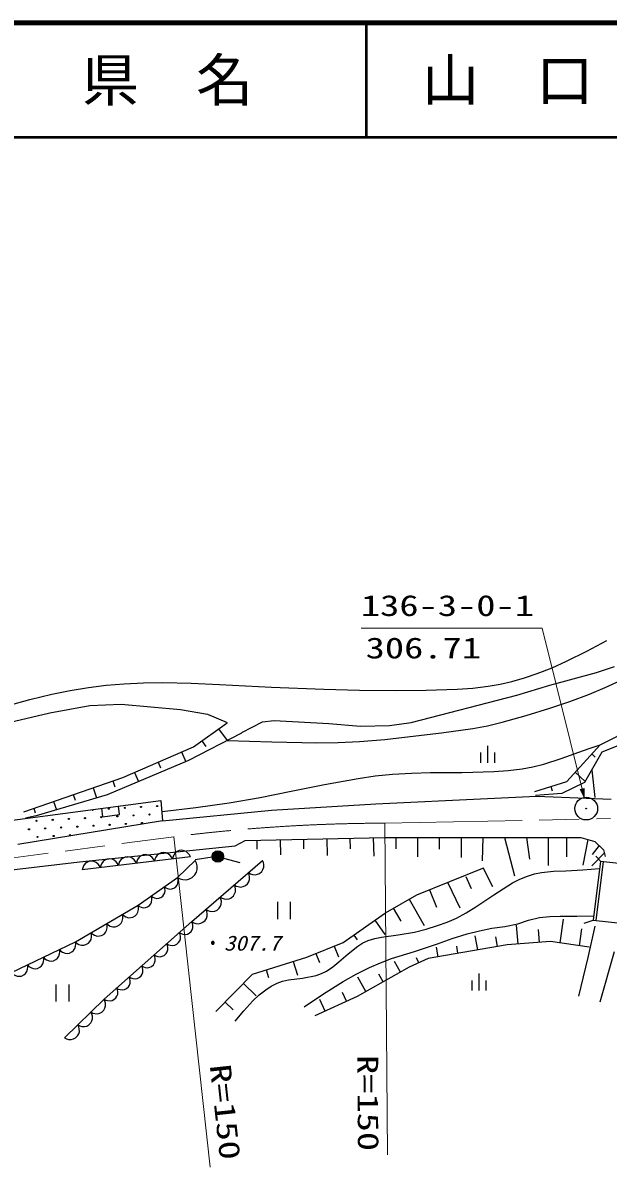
# Model space of a CAD drawing. Units: millimetres, scale not verified. Extents: x 40000 to 680000, y 20000 to 380000.
# Drawn here: x 302972 to 354168, y 279826 to 380000 of the extents above; entities that cross this region are included whole.
import ezdxf
from ezdxf.enums import TextEntityAlignment as Align

# ---------------------------------------------------------------- set-up
doc = ezdxf.new("R2010")
doc.units = ezdxf.units.MM
doc.header["$LTSCALE"] = 1000
doc.linetypes.add('CHAIN', pattern=[18.5, 12, -1.5, 3.5, -1.5])
for name, color, linetype, lineweight in [('M-BGD', 7, 'Continuous', 25), ('M-BGD-HTXT', 7, 'Continuous', 13), ('M-BMK', 2, 'CHAIN', 13), ('M-TTL', 2, 'Continuous', 140), ('M-TTL-LINE', 7, 'Continuous', 50)]:
    doc.layers.add(name, color=color, linetype=linetype, lineweight=lineweight)
doc.layers.add('M-BMK-SRVR', color=7, linetype='Continuous')
doc.layers.add('M-TTL-TXT', color=7, linetype='Continuous')
doc.styles.add('ＭＳ ゴシック', font='')
doc.styles.get('ＭＳ ゴシック').set_extended_font_data('MS Gothic')

# ---------------------------------------------------------------- blocks, each defined once
blk = doc.blocks.new('BUHIN2')
at = {"color": 3, "linetype": 'Continuous', "lineweight": 25}
for radius in [995, 30]:
    blk.add_circle((0, 0), radius, dxfattribs=at)
blk = doc.blocks.new('BUHIN25')
at = {"color": 7, "linetype": 'Continuous', "lineweight": 25}
blk.add_lwpolyline([(231, -740), (384, -632), (500, -498), (618, -303), (656, -112), (658, 79), (586, 309), (476, 465), (337, 600), (129, 694), (-42, 734), (-231, 740)], dxfattribs=at)
blk = doc.blocks.new('BUHIN26')
at = {"color": 7, "linetype": 'Continuous', "lineweight": 25}
blk.add_lwpolyline([(299, -735), (446, -611), (553, -465), (657, -256), (679, -58), (664, 137), (571, 365), (446, 516), (292, 641), (72, 719), (-106, 745), (-299, 735)], dxfattribs=at)
blk = doc.blocks.new('BUHIN27')
at = {"color": 7, "linetype": 'Continuous', "lineweight": 25}
blk.add_lwpolyline([(320, -628), (440, -507), (524, -370), (600, -177), (605, 0), (577, 171), (478, 366), (356, 490), (210, 589), (10, 641), (-150, 651), (-320, 628)], dxfattribs=at)
blk = doc.blocks.new('BUHIN29')
at = {"color": 7, "linetype": 'Continuous', "lineweight": 25}
blk.add_lwpolyline([(20, 794), (-164, 739), (-321, 648), (-500, 497), (-600, 325), (-664, 140), (-670, -106), (-615, -294), (-525, -471), (-354, -631), (-201, -726), (-20, -794)], dxfattribs=at)
blk = doc.blocks.new('BUHIN30')
at = {"color": 7, "linetype": 'Continuous', "lineweight": 25}
blk.add_lwpolyline([(477, -651), (591, -492), (660, -321), (711, -89), (684, 111), (621, 300), (473, 501), (312, 619), (129, 705), (-107, 727), (-289, 708), (-477, 651)], dxfattribs=at)
blk = doc.blocks.new('BUHIN31')
at = {"color": 7, "linetype": 'Continuous', "lineweight": 25}
blk.add_lwpolyline([(401, -613), (512, -474), (583, -323), (640, -115), (625, 68), (577, 242), (452, 432), (312, 545), (151, 632), (-62, 663), (-228, 656), (-401, 613)], dxfattribs=at)
blk = doc.blocks.new('BUHIN32')
at = {"color": 7, "linetype": 'Continuous', "lineweight": 25}
blk.add_lwpolyline([(441, -690), (567, -537), (648, -368), (714, -136), (700, 68), (648, 264), (511, 477), (356, 606), (176, 705), (-62, 743), (-247, 736), (-441, 690)], dxfattribs=at)
blk = doc.blocks.new('BUHIN68')
at = {"color": 7, "linetype": 'Continuous', "lineweight": 25}
blk.add_lwpolyline([(-8, -750), (742, -758), (758, 742), (8, 750)], dxfattribs=at)
blk = doc.blocks.new('BUHIN69')
at = {"color": 7, "linetype": 'Continuous', "lineweight": 25}
for p, q in [((825, 460), (-660, 676)), ((-825, -464), (659, -679))]:
    blk.add_line(p, q, dxfattribs=at)
blk = doc.blocks.new('BUHIN72')
at = {"color": 7, "linetype": 'Continuous', "lineweight": 25}
for p, q in [((-742, 108), (742, -108)), ((-66, 616), (825, 486)), ((-239, -572), (652, -701))]:
    blk.add_line(p, q, dxfattribs=at)
blk = doc.blocks.new('BUHIN75')
at = {"color": 7, "linetype": 'Continuous', "lineweight": 25}
for radius in [498, 440, 382, 322, 265, 195, 135, 77.5, 15]:
    blk.add_circle((0, 0), radius, dxfattribs=at)

msp = doc.modelspace()

# ---------------------------------------------------------------- linework, layer by layer
at = {"layer": 'M-BGD'}
for p, q in [((353152, 323138), (354737, 323654)), ((349069, 322028), (353152, 323138)), ((346175, 321156), (349069, 322028)), ((336939, 318738), (346175, 321156)), ((296802, 317589), (305325, 319610)), ((305325, 319610), (308842, 320245)), ((308842, 320245), (311577, 320364)), ((311577, 320364), (316770, 319888)), ((316770, 319888), (319108, 319491)), ((353462, 316793), (359910, 320045)), ((317891, 316621), (320833, 318733)), ((319108, 319491), (320853, 318738)), ((322121, 317866), (323937, 318818)), ((323937, 318818), (324967, 318936)), ((324967, 318936), (329724, 318659)), ((329724, 318659), (332499, 318421)), ((335036, 318500), (336939, 318738)), ((360227, 318789), (353619, 316162)), ((322090, 317828), (317464, 315415)), ((320097, 318205), (320837, 317175)), ((332499, 318421), (335036, 318500)), ((311707, 313931), (317891, 316621)), ((318627, 317149), (318980, 316657)), ((350568, 313597), (353462, 316793)), ((316861, 316173), (317233, 315317)), ((353619, 316162), (352112, 313493)), ((352738, 315994), (353050, 315712)), ((317464, 315415), (310350, 312423)), ((314799, 315276), (315016, 314778)), ((352740, 314576), (352993, 312198)), ((303059, 310940), (311707, 313931)), ((310842, 313632), (311024, 313107)), ((312738, 314380), (313088, 313575)), ((347757, 312715), (350568, 313597)), ((351292, 314396), (352172, 313599)), ((309113, 313034), (309419, 312148)), ((350131, 312546), (347806, 312373)), ((349163, 313156), (349288, 312756)), ((352112, 313493), (350131, 312546)), ((279403, 307153), (315037, 311935)), ((310350, 312423), (304140, 310588)), ((305654, 311837), (305905, 311110)), ((307383, 312436), (307551, 311952)), ((315037, 311935), (315191, 310134)), ((324729, 311088), (333843, 311642)), ((333843, 311642), (343611, 312095)), ((343611, 312095), (347890, 312297)), ((347890, 312297), (354436, 312045)), ((304140, 310588), (303210, 310362)), ((303924, 311239), (304059, 310850)), ((315191, 310134), (324729, 311088)), ((315191, 310134), (302531, 308075)), ((322411, 308416), (334645, 308688)), ((329548, 308575), (329580, 307116)), ((331587, 308620), (331607, 307699)), ((333626, 308665), (333662, 307055)), ((334645, 308688), (351773, 308688)), ((335597, 308688), (335597, 307691)), ((337500, 308688), (337500, 306997)), ((339403, 308688), (339403, 307656)), ((341306, 308688), (341306, 306923)), ((343209, 308688), (343163, 306633)), ((345112, 308688), (345984, 305340)), ((347015, 308688), (347278, 306790)), ((348918, 308688), (348935, 306236)), ((350523, 308688), (350523, 306991)), ((351773, 308688), (353016, 308339)), ((307930, 306553), (321528, 307954)), ((321528, 307954), (322411, 308416)), ((323431, 308439), (323448, 307647)), ((325470, 308484), (325499, 307167)), ((327509, 308530), (327527, 307700)), ((352394, 308513), (351968, 306268)), ((353385, 307970), (352771, 307199)), ((353016, 308339), (353753, 307601)), ((353753, 307601), (353909, 307018)), ((294358, 304953), (307930, 306553)), ((317631, 306979), (308166, 305848)), ((316500, 305193), (318048, 306681)), ((317750, 301324), (323941, 306681)), ((319530, 306948), (318045, 306740)), ((320508, 306886), (321955, 306492)), ((353831, 307309), (352738, 306204)), ((353507, 306618), (352854, 301445)), ((353081, 307044), (353507, 306618)), ((353735, 306589), (353081, 301417)), ((353507, 306618), (355923, 306362)), ((337442, 303678), (343209, 305995)), ((343202, 306045), (344064, 304400)), ((313047, 302753), (316500, 305193)), ((340146, 304713), (341204, 302519)), ((341713, 305262), (342183, 304204)), ((334684, 302086), (337442, 303678)), ((338529, 304115), (339149, 302573)), ((307571, 299538), (313047, 302753)), ((336752, 303280), (338085, 300971)), ((330994, 299484), (334684, 302086)), ((335373, 302484), (336025, 301356)), ((349964, 299451), (350268, 301544)), ((310071, 294538), (317750, 301324)), ((333762, 301435), (334637, 300194)), ((346291, 299353), (346162, 301003)), ((348177, 299500), (348088, 300642)), ((351654, 299206), (351867, 300675)), ((352086, 301189), (352854, 301445)), ((353013, 300907), (352408, 298181)), ((352854, 301445), (355269, 301189)), ((301975, 296859), (307571, 299538)), ((331917, 300134), (332207, 299722)), ((342758, 298838), (342548, 300070)), ((344485, 299132), (344341, 299978)), ((349119, 299573), (345348, 299279)), ((352499, 299083), (349119, 299573)), ((327810, 298202), (330994, 299484)), ((328606, 298522), (328926, 297726)), ((330198, 299163), (330576, 298225)), ((345348, 299279), (338441, 298104)), ((339305, 298250), (339165, 299069)), ((341031, 298544), (340927, 299159)), ((354696, 298686), (353451, 294276)), ((323072, 296726), (327810, 298202)), ((326625, 297833), (326995, 296644)), ((336017, 296895), (335495, 297829)), ((338441, 298104), (336776, 297320)), ((337609, 297712), (337405, 298145)), ((352408, 298181), (351566, 294781)), ((319848, 293464), (323072, 296726)), ((324256, 297095), (324464, 296426)), ((336776, 297320), (332221, 294773)), ((334498, 296046), (334120, 296724)), ((322266, 295910), (323365, 294824)), ((332980, 295197), (332280, 296450)), ((306618, 291144), (310071, 294538)), ((332221, 294773), (328498, 293058)), ((331290, 294344), (330938, 295109)), ((320654, 294279), (321354, 293588)), ((329429, 293487), (328963, 294499))]:
    msp.add_line(p, q, dxfattribs=at)
for points in [[(301686, 320236), (303583, 320760), (305505, 321228), (307102, 321552), (308719, 321818), (310266, 322012), (311819, 322146), (313516, 322228), (315225, 322250), (317692, 322197), (320167, 322084), (324728, 321849), (329292, 321674), (332418, 321586), (335542, 321559), (338243, 321586), (340961, 321675), (342321, 321767), (343673, 321920), (344716, 322094), (345757, 322329), (346861, 322647), (347959, 323026), (349261, 323549), (350538, 324125), (352309, 325004), (354068, 325928)], [(320850, 317189), (324754, 317057), (328674, 316984), (330543, 317005), (332419, 317087), (334629, 317271), (336847, 317516), (339591, 317841), (342324, 318226), (343619, 318472), (344911, 318779), (347000, 319364), (349084, 320010), (350828, 320595), (352552, 321236), (353916, 321806), (355264, 322436), (356532, 323094), (357778, 323810), (358724, 324387), (359663, 324974)], [(315149, 310951), (318088, 311306), (321016, 311720), (323730, 312199), (326445, 312739), (329367, 313328), (332310, 313860), (333803, 314072), (335302, 314224), (336964, 314324), (338640, 314364), (341400, 314381), (344174, 314457), (345413, 314546), (346655, 314695), (347598, 314864), (348535, 315094), (350071, 315594), (351602, 316155), (352525, 316479), (353462, 316793)], [(316500, 305193), (316729, 305071), (316967, 305009), (317282, 304984), (317541, 305055), (317779, 305172), (318019, 305403), (318145, 305636), (318226, 305892), (318213, 306207), (318157, 306444), (318048, 306681)], [(321528, 292593), (322291, 293511), (323102, 294393), (323642, 294897), (324225, 295356), (324705, 295667), (325213, 295925), (325691, 296099), (326200, 296218), (327437, 296381), (328639, 296599), (329095, 296765), (329529, 296987), (330079, 297358), (330612, 297793), (331429, 298512), (332279, 299181), (332717, 299448), (333189, 299666), (333754, 299842), (334353, 299965), (335799, 300154), (337220, 300400), (338246, 300655), (339255, 300968), (340082, 301268), (340896, 301627), (341758, 302087), (342597, 302603), (344183, 303677), (345817, 304710), (346452, 305037), (347115, 305310), (347723, 305492), (348346, 305614), (349402, 305724), (350481, 305776), (351952, 305853), (353422, 305956)], [(327583, 293872), (329268, 294993), (330984, 296062), (332122, 296706), (333301, 297304), (334243, 297720), (335206, 298080), (337231, 298698), (339248, 299376), (340533, 299841), (341837, 300249), (342911, 300519), (343999, 300731), (345137, 300899), (346260, 301127), (347207, 301437), (348166, 301687), (349059, 301768), (349972, 301789), (351424, 301807), (352879, 301816)]]:
    msp.add_lwpolyline(points, dxfattribs=at)
for centre in [(310485, 311204), (311230, 310537), (311897, 311282), (312642, 310615), (313309, 311360), (314055, 310693), (314722, 311438), (304170, 310147), (305582, 310225), (306327, 309558), (306994, 310303), (307739, 309636), (308406, 310381), (309151, 309714), (309818, 310459), (310563, 309792), (311976, 309870), (313388, 309948), (303503, 309402), (304248, 308735), (304915, 309480), (305660, 308813), (307072, 308891)]:
    msp.add_circle(centre, 49.8, dxfattribs=at)
for centre, start, end in [((309073, 311126), 177.36782, 17.9185), ((314800, 310026), 69.95726, 128.51384)]:
    msp.add_arc(centre, 49.8, start, end, dxfattribs=at)
at = {"layer": 'M-BGD-HTXT'}
for p, q in [((348413, 326995), (332559, 326995)), ((352086, 312205), (348413, 326995)), ((334645, 309937), (334882, 280908)), ((316178, 308737), (319351, 279826))]:
    msp.add_line(p, q, dxfattribs=at)
for points in [[(352086, 312205), (352087, 312978), (351723, 312887)], [(352049, 312354), (351789, 312855), (352044, 312919)], [(352031, 312427), (351823, 312835), (352024, 312885)], [(352012, 312501), (351857, 312814), (352003, 312850)], [(351994, 312574), (351892, 312794), (351983, 312816)]]:
    msp.add_lwpolyline(points, close=True, dxfattribs=at)
for points in [[(352068, 312279), (351755, 312876), (352065, 312953), (352067, 312281)], [(351944, 312778), (351976, 312649), (351926, 312773), (351962, 312782), (351976, 312649)]]:
    msp.add_lwpolyline(points, dxfattribs=at)
at = {"layer": 'M-BMK'}
for p, q in [((334645, 309937), (354373, 310341)), ((274936, 303321), (316189, 308747))]:
    msp.add_line(p, q, dxfattribs=at)
msp.add_arc((334975, 161099), 148839, 90.1272, 97.25122, dxfattribs=at)
at = {"layer": 'M-TTL'}
msp.add_line((680000, 380000), (40000, 380000), dxfattribs=at)
at = {"layer": 'M-TTL-LINE'}
for p, q in [((333000, 380000), (333000, 370000)), ((40000, 370000), (680000, 370000))]:
    msp.add_line(p, q, dxfattribs=at)

# ---------------------------------------------------------------- block references
at = {"layer": 'M-BGD', "rotation": 278.27518}
for name, p in [('BUHIN72', (343618, 315968)), ('BUHIN68', (310583, 311337)), ('BUHIN29', (316842, 306885)), ('BUHIN75', (320025, 307018)), ('BUHIN29', (308955, 305942)), ('BUHIN29', (310532, 306131)), ('BUHIN29', (312110, 306319)), ('BUHIN29', (313687, 306508)), ('BUHIN29', (315265, 306696)), ('BUHIN32', (323322, 306146)), ('BUHIN32', (322084, 305074)), ('BUHIN27', (315924, 304787)), ('BUHIN32', (320845, 304003)), ('BUHIN27', (313623, 303159)), ('BUHIN27', (314774, 303973)), ('BUHIN26', (312363, 302351)), ('BUHIN32', (319607, 302931)), ('BUHIN69', (325810, 302292)), ('BUHIN26', (310993, 301547)), ('BUHIN32', (318369, 301860)), ('BUHIN26', (309624, 300743)), ('BUHIN31', (317201, 300839)), ('BUHIN25', (306871, 299203)), ('BUHIN26', (308255, 299940)), ('BUHIN31', (316104, 299870)), ('BUHIN25', (305472, 298533)), ('BUHIN31', (315007, 298900)), ('BUHIN25', (302674, 297194)), ('BUHIN25', (304073, 297864)), ('BUHIN31', (313910, 297931)), ('BUHIN31', (312813, 296961)), ('BUHIN72', (342858, 296024)), ('BUHIN69', (306436, 295075)), ('BUHIN31', (310619, 295022)), ('BUHIN31', (311716, 295992)), ('BUHIN30', (309495, 293972)), ('BUHIN30', (308344, 292841)), ('BUHIN30', (307194, 291710))]:
    msp.add_blockref(name, p, dxfattribs=at)
at = {"layer": 'M-BMK-SRVR', "rotation": 278.27518}
msp.add_blockref('BUHIN2', (352255, 311214), dxfattribs=at)

# ---------------------------------------------------------------- texts
at = {"layer": 'M-BGD-HTXT', "style": 'ＭＳ ゴシック'}
for s, height, width, p in [('136-3-0-1', 1833, 1.35, (332539, 327522)), ('306.71', 1833, 1.35, (332955, 323812)), ('・', 1320, 0.85, (318820, 298381))]:
    msp.add_text(s, height=height, dxfattribs=dict(at, width=width)).set_placement(p, align=Align.BOTTOM_LEFT)
at = {"layer": 'M-BGD-HTXT', "style": 'ＭＳ ゴシック', "oblique": 15, "width": 1.1}
msp.add_text('307.7', height=1320, dxfattribs=at).set_placement((320567, 298381), align=Align.BOTTOM_LEFT)
at = {"layer": 'M-BGD-HTXT', "style": 'ＭＳ ゴシック', "width": 1.35}
for rotation, p in [(276.2, (318770, 288685)), (270.5, (331669, 289632))]:
    msp.add_text('R=150', height=1833, rotation=rotation, dxfattribs=at).set_placement(p, align=Align.BOTTOM_LEFT)
at = {"layer": 'M-TTL-TXT', "style": 'ＭＳ ゴシック'}
for s, p in [('県\u3000名', (315625, 375000)), ('山\u3000口\u3000県', (350375, 375000))]:
    msp.add_text(s, height=3666, dxfattribs=at).set_placement(p, align=Align.MIDDLE_CENTER)

doc.saveas('drawing.dxf')
